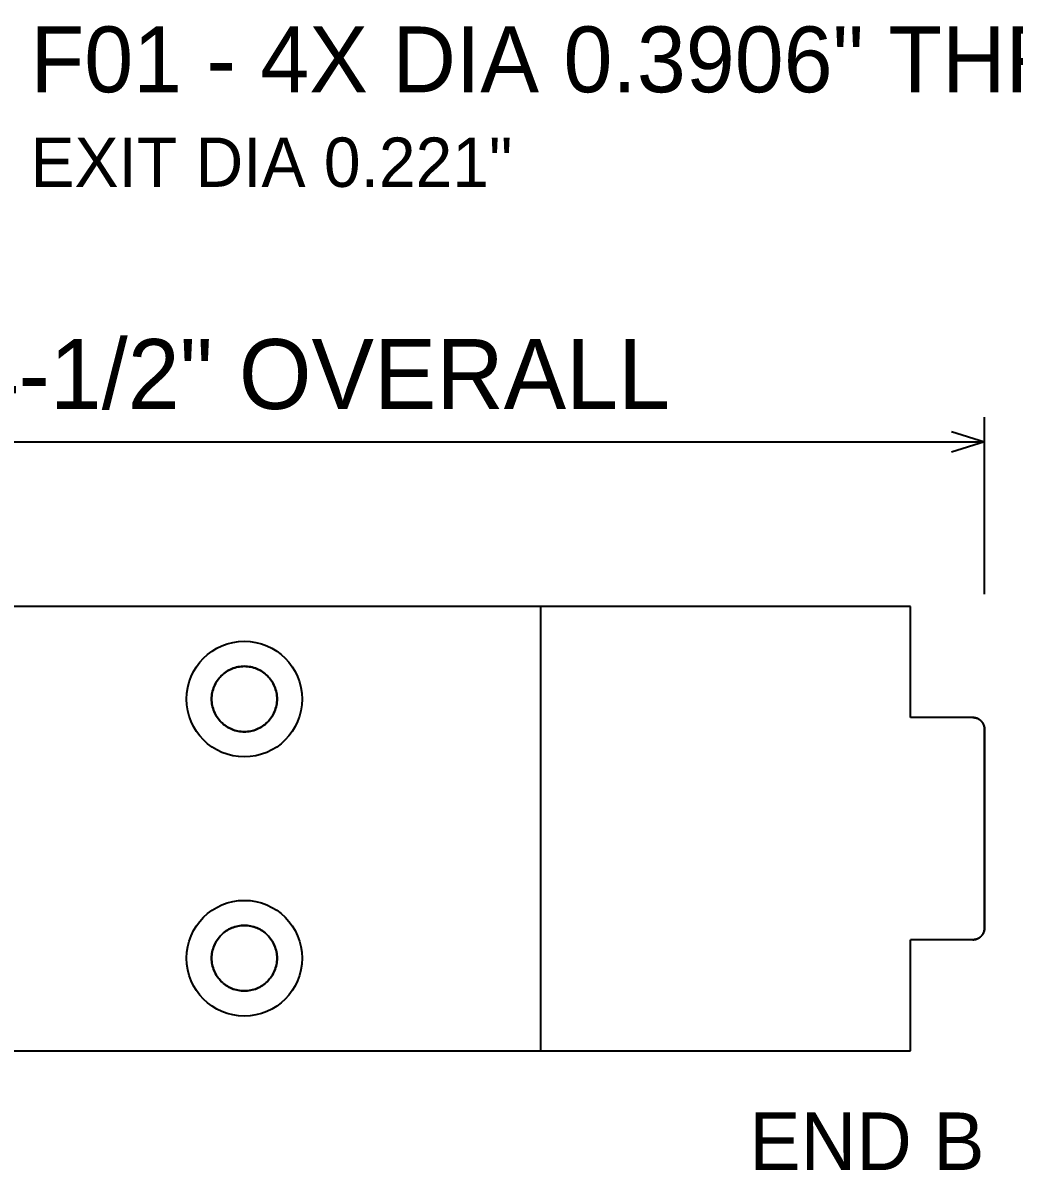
# Model space of a CAD drawing. Header units: inches. Extents: x 0.5 to 33.5, y 0.5 to 21.5.
# Drawn here: x 12.752 to 16.1, y 14.806 to 18.678 of the extents above; entities that cross this region are included whole.
import ezdxf
from ezdxf.enums import TextEntityAlignment as Align

# ---------------------------------------------------------------- set-up
doc = ezdxf.new("R2010")
doc.units = ezdxf.units.IN
doc.header["$MEASUREMENT"] = 0

msp = doc.modelspace()

# ---------------------------------------------------------------- linework, layer by layer
at = {"layer": 'ANNOTATION'}
for p, q in [((16, 16.75), (16, 17.3472)), ((15.8889, 17.2986), (16, 17.2639)), ((11.5, 17.2639), (16, 17.2639)), ((16, 17.2639), (15.8889, 17.2292))]:
    msp.add_line(p, q, dxfattribs=at)
at = {"layer": 'OUTLINE'}
for p, q in [((15.75, 16.7083), (11.75, 16.7083)), ((14.5, 16.7083), (11.75, 16.7083)), ((15.75, 16.7083), (14.5, 16.7083)), ((14.5, 16.7083), (14.5, 15.2083)), ((14.5, 16.7083), (14.5, 15.2083)), ((15.75, 16.3333), (15.75, 16.7083)), ((15.75, 16.3333), (15.75, 16.7083)), ((13.4628, 16.4999), (13.4577, 16.4979)), ((13.4577, 16.4979), (13.4628, 16.4999)), ((13.4679, 16.5016), (13.4628, 16.4999)), ((13.4628, 16.4999), (13.4679, 16.5016)), ((13.4732, 16.503), (13.4679, 16.5016)), ((13.4679, 16.5016), (13.4732, 16.503)), ((13.4784, 16.5042), (13.4732, 16.503)), ((13.4732, 16.503), (13.4784, 16.5042)), ((13.4838, 16.5051), (13.4784, 16.5042)), ((13.4784, 16.5042), (13.4838, 16.5051)), ((13.4892, 16.5058), (13.4838, 16.5051)), ((13.4838, 16.5051), (13.4892, 16.5058)), ((13.4946, 16.5062), (13.4892, 16.5058)), ((13.4892, 16.5058), (13.4946, 16.5062)), ((13.5, 16.5063), (13.4946, 16.5062)), ((13.4946, 16.5062), (13.5, 16.5063)), ((13.5054, 16.5062), (13.5, 16.5063)), ((13.5, 16.5063), (13.5054, 16.5062)), ((13.5108, 16.5058), (13.5054, 16.5062)), ((13.5054, 16.5062), (13.5108, 16.5058)), ((13.5162, 16.5051), (13.5108, 16.5058)), ((13.5108, 16.5058), (13.5162, 16.5051)), ((13.5216, 16.5042), (13.5162, 16.5051)), ((13.5162, 16.5051), (13.5216, 16.5042)), ((13.5268, 16.503), (13.5216, 16.5042)), ((13.5216, 16.5042), (13.5268, 16.503)), ((13.5321, 16.5016), (13.5268, 16.503)), ((13.5268, 16.503), (13.5321, 16.5016)), ((13.5372, 16.4999), (13.5321, 16.5016)), ((13.5321, 16.5016), (13.5372, 16.4999)), ((13.5423, 16.4979), (13.5372, 16.4999)), ((13.5372, 16.4999), (13.5423, 16.4979)), ((13.4112, 16.4617), (13.4081, 16.4572)), ((13.4081, 16.4572), (13.4112, 16.4617)), ((13.4146, 16.4659), (13.4112, 16.4617)), ((13.4112, 16.4617), (13.4146, 16.4659)), ((13.4181, 16.47), (13.4146, 16.4659)), ((13.4146, 16.4659), (13.4181, 16.47)), ((13.4219, 16.474), (13.4181, 16.47)), ((13.4181, 16.47), (13.4219, 16.474)), ((13.4258, 16.4777), (13.4219, 16.474)), ((13.4219, 16.474), (13.4258, 16.4777)), ((13.4299, 16.4813), (13.4258, 16.4777)), ((13.4258, 16.4777), (13.4299, 16.4813)), ((13.4342, 16.4846), (13.4299, 16.4813)), ((13.4299, 16.4813), (13.4342, 16.4846)), ((13.4386, 16.4877), (13.4342, 16.4846)), ((13.4342, 16.4846), (13.4386, 16.4877)), ((13.4432, 16.4906), (13.4386, 16.4877)), ((13.4386, 16.4877), (13.4432, 16.4906)), ((13.4479, 16.4933), (13.4432, 16.4906)), ((13.4432, 16.4906), (13.4479, 16.4933)), ((13.4528, 16.4957), (13.4479, 16.4933)), ((13.4479, 16.4933), (13.4528, 16.4957)), ((13.4577, 16.4979), (13.4528, 16.4957)), ((13.4528, 16.4957), (13.4577, 16.4979)), ((13.5472, 16.4957), (13.5423, 16.4979)), ((13.5423, 16.4979), (13.5472, 16.4957)), ((13.5521, 16.4933), (13.5472, 16.4957)), ((13.5472, 16.4957), (13.5521, 16.4933)), ((13.5568, 16.4906), (13.5521, 16.4933)), ((13.5521, 16.4933), (13.5568, 16.4906)), ((13.5614, 16.4877), (13.5568, 16.4906)), ((13.5568, 16.4906), (13.5614, 16.4877)), ((13.5658, 16.4846), (13.5614, 16.4877)), ((13.5614, 16.4877), (13.5658, 16.4846)), ((13.5701, 16.4813), (13.5658, 16.4846)), ((13.5658, 16.4846), (13.5701, 16.4813)), ((13.5742, 16.4777), (13.5701, 16.4813)), ((13.5701, 16.4813), (13.5742, 16.4777)), ((13.5781, 16.474), (13.5742, 16.4777)), ((13.5742, 16.4777), (13.5781, 16.474)), ((13.5819, 16.47), (13.5781, 16.474)), ((13.5781, 16.474), (13.5819, 16.47)), ((13.5854, 16.4659), (13.5819, 16.47)), ((13.5819, 16.47), (13.5854, 16.4659)), ((13.5888, 16.4617), (13.5854, 16.4659)), ((13.5854, 16.4659), (13.5888, 16.4617)), ((13.5919, 16.4572), (13.5888, 16.4617)), ((13.5888, 16.4617), (13.5919, 16.4572)), ((13.3928, 16.4227), (13.3916, 16.4174)), ((13.3916, 16.4174), (13.3928, 16.4227)), ((13.3943, 16.4279), (13.3928, 16.4227)), ((13.3928, 16.4227), (13.3943, 16.4279)), ((13.396, 16.4331), (13.3943, 16.4279)), ((13.3943, 16.4279), (13.396, 16.4331)), ((13.3979, 16.4381), (13.396, 16.4331)), ((13.396, 16.4331), (13.3979, 16.4381)), ((13.4001, 16.4431), (13.3979, 16.4381)), ((13.3979, 16.4381), (13.4001, 16.4431)), ((13.4025, 16.4479), (13.4001, 16.4431)), ((13.4001, 16.4431), (13.4025, 16.4479)), ((13.4052, 16.4526), (13.4025, 16.4479)), ((13.4025, 16.4479), (13.4052, 16.4526)), ((13.4081, 16.4572), (13.4052, 16.4526)), ((13.4052, 16.4526), (13.4081, 16.4572)), ((13.5948, 16.4526), (13.5919, 16.4572)), ((13.5919, 16.4572), (13.5948, 16.4526)), ((13.5975, 16.4479), (13.5948, 16.4526)), ((13.5948, 16.4526), (13.5975, 16.4479)), ((13.5999, 16.4431), (13.5975, 16.4479)), ((13.5975, 16.4479), (13.5999, 16.4431)), ((13.6021, 16.4381), (13.5999, 16.4431)), ((13.5999, 16.4431), (13.6021, 16.4381)), ((13.604, 16.4331), (13.6021, 16.4381)), ((13.6021, 16.4381), (13.604, 16.4331)), ((13.6057, 16.4279), (13.604, 16.4331)), ((13.604, 16.4331), (13.6057, 16.4279)), ((13.6072, 16.4227), (13.6057, 16.4279)), ((13.6057, 16.4279), (13.6072, 16.4227)), ((13.6084, 16.4174), (13.6072, 16.4227)), ((13.6072, 16.4227), (13.6084, 16.4174)), ((13.3896, 16.4013), (13.3895, 16.3958)), ((13.3895, 16.3958), (13.3896, 16.4013)), ((13.3896, 16.3904), (13.3895, 16.3958)), ((13.3895, 16.3958), (13.3896, 16.3904)), ((13.39, 16.4067), (13.3896, 16.4013)), ((13.3896, 16.4013), (13.39, 16.4067)), ((13.39, 16.385), (13.3896, 16.3904)), ((13.3896, 16.3904), (13.39, 16.385)), ((13.3907, 16.412), (13.39, 16.4067)), ((13.39, 16.4067), (13.3907, 16.412)), ((13.3907, 16.3796), (13.39, 16.385)), ((13.39, 16.385), (13.3907, 16.3796)), ((13.3916, 16.4174), (13.3907, 16.412)), ((13.3907, 16.412), (13.3916, 16.4174)), ((13.6093, 16.412), (13.6084, 16.4174)), ((13.6084, 16.4174), (13.6093, 16.412)), ((13.61, 16.4067), (13.6093, 16.412)), ((13.6093, 16.412), (13.61, 16.4067)), ((13.61, 16.385), (13.6093, 16.3796)), ((13.6093, 16.3796), (13.61, 16.385)), ((13.6104, 16.4013), (13.61, 16.4067)), ((13.61, 16.4067), (13.6104, 16.4013)), ((13.6104, 16.3904), (13.61, 16.385)), ((13.61, 16.385), (13.6104, 16.3904)), ((13.6105, 16.3958), (13.6104, 16.4013)), ((13.6104, 16.4013), (13.6105, 16.3958)), ((13.6105, 16.3958), (13.6104, 16.3904)), ((13.6104, 16.3904), (13.6105, 16.3958)), ((13.3916, 16.3743), (13.3907, 16.3796)), ((13.3907, 16.3796), (13.3916, 16.3743)), ((13.3928, 16.369), (13.3916, 16.3743)), ((13.3916, 16.3743), (13.3928, 16.369)), ((13.3943, 16.3638), (13.3928, 16.369)), ((13.3928, 16.369), (13.3943, 16.3638)), ((13.396, 16.3586), (13.3943, 16.3638)), ((13.3943, 16.3638), (13.396, 16.3586)), ((13.3979, 16.3535), (13.396, 16.3586)), ((13.396, 16.3586), (13.3979, 16.3535)), ((13.4001, 16.3486), (13.3979, 16.3535)), ((13.3979, 16.3535), (13.4001, 16.3486)), ((13.4025, 16.3437), (13.4001, 16.3486)), ((13.4001, 16.3486), (13.4025, 16.3437)), ((13.5999, 16.3486), (13.5975, 16.3437)), ((13.5975, 16.3437), (13.5999, 16.3486)), ((13.6021, 16.3535), (13.5999, 16.3486)), ((13.5999, 16.3486), (13.6021, 16.3535)), ((13.604, 16.3586), (13.6021, 16.3535)), ((13.6021, 16.3535), (13.604, 16.3586)), ((13.6057, 16.3638), (13.604, 16.3586)), ((13.604, 16.3586), (13.6057, 16.3638)), ((13.6072, 16.369), (13.6057, 16.3638)), ((13.6057, 16.3638), (13.6072, 16.369)), ((13.6084, 16.3743), (13.6072, 16.369)), ((13.6072, 16.369), (13.6084, 16.3743)), ((13.6093, 16.3796), (13.6084, 16.3743)), ((13.6084, 16.3743), (13.6093, 16.3796)), ((13.4052, 16.339), (13.4025, 16.3437)), ((13.4025, 16.3437), (13.4052, 16.339)), ((13.4081, 16.3344), (13.4052, 16.339)), ((13.4052, 16.339), (13.4081, 16.3344)), ((13.4112, 16.33), (13.4081, 16.3344)), ((13.4081, 16.3344), (13.4112, 16.33)), ((13.4146, 16.3257), (13.4112, 16.33)), ((13.4112, 16.33), (13.4146, 16.3257)), ((13.4181, 16.3216), (13.4146, 16.3257)), ((13.4146, 16.3257), (13.4181, 16.3216)), ((13.4219, 16.3177), (13.4181, 16.3216)), ((13.4181, 16.3216), (13.4219, 16.3177)), ((13.4258, 16.314), (13.4219, 16.3177)), ((13.4219, 16.3177), (13.4258, 16.314)), ((13.4299, 16.3104), (13.4258, 16.314)), ((13.4258, 16.314), (13.4299, 16.3104)), ((13.4342, 16.3071), (13.4299, 16.3104)), ((13.4299, 16.3104), (13.4342, 16.3071)), ((13.4386, 16.304), (13.4342, 16.3071)), ((13.4342, 16.3071), (13.4386, 16.304)), ((13.5658, 16.3071), (13.5614, 16.304)), ((13.5614, 16.304), (13.5658, 16.3071)), ((13.5701, 16.3104), (13.5658, 16.3071)), ((13.5658, 16.3071), (13.5701, 16.3104)), ((13.5742, 16.314), (13.5701, 16.3104)), ((13.5701, 16.3104), (13.5742, 16.314)), ((13.5781, 16.3177), (13.5742, 16.314)), ((13.5742, 16.314), (13.5781, 16.3177)), ((13.5819, 16.3216), (13.5781, 16.3177)), ((13.5781, 16.3177), (13.5819, 16.3216)), ((13.5854, 16.3257), (13.5819, 16.3216)), ((13.5819, 16.3216), (13.5854, 16.3257)), ((13.5888, 16.33), (13.5854, 16.3257)), ((13.5854, 16.3257), (13.5888, 16.33)), ((13.5919, 16.3344), (13.5888, 16.33)), ((13.5888, 16.33), (13.5919, 16.3344)), ((13.5948, 16.339), (13.5919, 16.3344)), ((13.5919, 16.3344), (13.5948, 16.339)), ((13.5975, 16.3437), (13.5948, 16.339)), ((13.5948, 16.339), (13.5975, 16.3437)), ((15.9606, 16.3333), (15.75, 16.3333)), ((15.9606, 16.3333), (15.75, 16.3333)), ((15.9606, 16.3333), (15.9616, 16.3333)), ((15.9616, 16.3333), (15.9606, 16.3333)), ((15.9616, 16.3333), (15.9626, 16.3333)), ((15.9626, 16.3333), (15.9616, 16.3333)), ((15.9626, 16.3333), (15.9635, 16.3332)), ((15.9635, 16.3332), (15.9626, 16.3333)), ((15.9635, 16.3332), (15.9645, 16.3331)), ((15.9645, 16.3331), (15.9635, 16.3332)), ((15.9645, 16.3331), (15.9654, 16.333)), ((15.9654, 16.333), (15.9645, 16.3331)), ((15.9654, 16.333), (15.9664, 16.3329)), ((15.9664, 16.3329), (15.9654, 16.333)), ((15.9664, 16.3329), (15.9674, 16.3328)), ((15.9674, 16.3328), (15.9664, 16.3329)), ((15.9674, 16.3328), (15.9683, 16.3326)), ((15.9683, 16.3326), (15.9674, 16.3328)), ((15.9683, 16.3326), (15.9693, 16.3324)), ((15.9693, 16.3324), (15.9683, 16.3326)), ((15.9693, 16.3324), (15.9702, 16.3322)), ((15.9702, 16.3322), (15.9693, 16.3324)), ((15.9702, 16.3322), (15.9711, 16.3319)), ((15.9711, 16.3319), (15.9702, 16.3322)), ((15.9711, 16.3319), (15.9721, 16.3316)), ((15.9721, 16.3316), (15.9711, 16.3319)), ((15.9721, 16.3316), (15.973, 16.3313)), ((15.973, 16.3313), (15.9721, 16.3316)), ((15.973, 16.3313), (15.9739, 16.331)), ((15.9739, 16.331), (15.973, 16.3313)), ((15.9739, 16.331), (15.9748, 16.3307)), ((15.9748, 16.3307), (15.9739, 16.331)), ((15.9748, 16.3307), (15.9757, 16.3303)), ((15.9757, 16.3303), (15.9748, 16.3307)), ((15.9757, 16.3303), (15.9766, 16.33)), ((15.9766, 16.33), (15.9757, 16.3303)), ((15.9766, 16.33), (15.9775, 16.3296)), ((15.9775, 16.3296), (15.9766, 16.33)), ((15.9775, 16.3296), (15.9783, 16.3291)), ((15.9783, 16.3291), (15.9775, 16.3296)), ((15.9783, 16.3291), (15.9792, 16.3287)), ((15.9792, 16.3287), (15.9783, 16.3291)), ((15.9792, 16.3287), (15.98, 16.3282)), ((15.98, 16.3282), (15.9792, 16.3287)), ((15.98, 16.3282), (15.9809, 16.3277)), ((15.9809, 16.3277), (15.98, 16.3282)), ((15.9809, 16.3277), (15.9817, 16.3272)), ((15.9817, 16.3272), (15.9809, 16.3277)), ((15.9817, 16.3272), (15.9825, 16.3267)), ((15.9825, 16.3267), (15.9817, 16.3272)), ((15.9825, 16.3267), (15.9833, 16.3262)), ((15.9833, 16.3262), (15.9825, 16.3267)), ((15.9833, 16.3262), (15.9841, 16.3256)), ((15.9841, 16.3256), (15.9833, 16.3262)), ((15.9841, 16.3256), (15.9849, 16.325)), ((15.9849, 16.325), (15.9841, 16.3256)), ((15.9849, 16.325), (15.9856, 16.3244)), ((15.9856, 16.3244), (15.9849, 16.325)), ((15.9856, 16.3244), (15.9863, 16.3238)), ((15.9863, 16.3238), (15.9856, 16.3244)), ((15.9863, 16.3238), (15.9871, 16.3231)), ((15.9871, 16.3231), (15.9863, 16.3238)), ((15.9871, 16.3231), (15.9878, 16.3225)), ((15.9878, 16.3225), (15.9871, 16.3231)), ((15.9878, 16.3225), (15.9885, 16.3218)), ((15.9885, 16.3218), (15.9878, 16.3225)), ((15.9885, 16.3218), (15.9891, 16.3211)), ((15.9891, 16.3211), (15.9885, 16.3218)), ((15.9891, 16.3211), (15.9898, 16.3204)), ((15.9898, 16.3204), (15.9891, 16.3211)), ((15.9898, 16.3204), (15.9904, 16.3197)), ((15.9904, 16.3197), (15.9898, 16.3204)), ((15.9904, 16.3197), (15.9911, 16.3189)), ((15.9911, 16.3189), (15.9904, 16.3197)), ((15.9911, 16.3189), (15.9917, 16.3182)), ((15.9917, 16.3182), (15.9911, 16.3189)), ((15.9917, 16.3182), (15.9923, 16.3174)), ((15.9923, 16.3174), (15.9917, 16.3182)), ((15.9923, 16.3174), (15.9928, 16.3166)), ((15.9928, 16.3166), (15.9923, 16.3174)), ((15.9928, 16.3166), (15.9934, 16.3158)), ((15.9934, 16.3158), (15.9928, 16.3166)), ((15.9934, 16.3158), (15.9939, 16.315)), ((15.9939, 16.315), (15.9934, 16.3158)), ((15.9939, 16.315), (15.9944, 16.3142)), ((15.9944, 16.3142), (15.9939, 16.315)), ((15.9944, 16.3142), (15.9949, 16.3134)), ((15.9949, 16.3134), (15.9944, 16.3142)), ((15.9949, 16.3134), (15.9954, 16.3125)), ((15.9954, 16.3125), (15.9949, 16.3134)), ((15.9954, 16.3125), (15.9958, 16.3117)), ((15.9958, 16.3117), (15.9954, 16.3125)), ((15.9958, 16.3117), (15.9962, 16.3108)), ((15.9962, 16.3108), (15.9958, 16.3117)), ((15.9962, 16.3108), (15.9966, 16.3099)), ((15.9966, 16.3099), (15.9962, 16.3108)), ((15.9966, 16.3099), (15.997, 16.309)), ((15.997, 16.309), (15.9966, 16.3099)), ((15.997, 16.309), (15.9974, 16.3081)), ((15.9974, 16.3081), (15.997, 16.309)), ((15.9974, 16.3081), (15.9977, 16.3072)), ((15.9977, 16.3072), (15.9974, 16.3081)), ((15.9977, 16.3072), (15.998, 16.3063)), ((15.998, 16.3063), (15.9977, 16.3072)), ((15.998, 16.3063), (15.9983, 16.3054)), ((15.9983, 16.3054), (15.998, 16.3063)), ((15.9983, 16.3054), (15.9986, 16.3045)), ((15.9986, 16.3045), (15.9983, 16.3054)), ((13.4432, 16.3011), (13.4386, 16.304)), ((13.4386, 16.304), (13.4432, 16.3011)), ((13.4479, 16.2984), (13.4432, 16.3011)), ((13.4432, 16.3011), (13.4479, 16.2984)), ((13.4528, 16.2959), (13.4479, 16.2984)), ((13.4479, 16.2984), (13.4528, 16.2959)), ((13.4577, 16.2937), (13.4528, 16.2959)), ((13.4528, 16.2959), (13.4577, 16.2937)), ((13.4628, 16.2918), (13.4577, 16.2937)), ((13.4577, 16.2937), (13.4628, 16.2918)), ((13.4679, 16.2901), (13.4628, 16.2918)), ((13.4628, 16.2918), (13.4679, 16.2901)), ((13.4732, 16.2886), (13.4679, 16.2901)), ((13.4679, 16.2901), (13.4732, 16.2886)), ((13.4784, 16.2875), (13.4732, 16.2886)), ((13.4732, 16.2886), (13.4784, 16.2875)), ((13.4838, 16.2865), (13.4784, 16.2875)), ((13.4784, 16.2875), (13.4838, 16.2865)), ((13.4892, 16.2859), (13.4838, 16.2865)), ((13.4838, 16.2865), (13.4892, 16.2859)), ((13.4946, 16.2855), (13.4892, 16.2859)), ((13.4892, 16.2859), (13.4946, 16.2855)), ((13.5, 16.2853), (13.4946, 16.2855)), ((13.4946, 16.2855), (13.5, 16.2853)), ((13.5054, 16.2855), (13.5, 16.2853)), ((13.5, 16.2853), (13.5054, 16.2855)), ((13.5108, 16.2859), (13.5054, 16.2855)), ((13.5054, 16.2855), (13.5108, 16.2859)), ((13.5162, 16.2865), (13.5108, 16.2859)), ((13.5108, 16.2859), (13.5162, 16.2865)), ((13.5216, 16.2875), (13.5162, 16.2865)), ((13.5162, 16.2865), (13.5216, 16.2875)), ((13.5268, 16.2886), (13.5216, 16.2875)), ((13.5216, 16.2875), (13.5268, 16.2886)), ((13.5321, 16.2901), (13.5268, 16.2886)), ((13.5268, 16.2886), (13.5321, 16.2901)), ((13.5372, 16.2918), (13.5321, 16.2901)), ((13.5321, 16.2901), (13.5372, 16.2918)), ((13.5423, 16.2937), (13.5372, 16.2918)), ((13.5372, 16.2918), (13.5423, 16.2937)), ((13.5472, 16.2959), (13.5423, 16.2937)), ((13.5423, 16.2937), (13.5472, 16.2959)), ((13.5521, 16.2984), (13.5472, 16.2959)), ((13.5472, 16.2959), (13.5521, 16.2984)), ((13.5568, 16.3011), (13.5521, 16.2984)), ((13.5521, 16.2984), (13.5568, 16.3011)), ((13.5614, 16.304), (13.5568, 16.3011)), ((13.5568, 16.3011), (13.5614, 16.304)), ((15.9986, 16.3045), (15.9988, 16.3035)), ((15.9988, 16.3035), (15.9986, 16.3045)), ((15.9988, 16.3035), (15.999, 16.3026)), ((15.999, 16.3026), (15.9988, 16.3035)), ((15.999, 16.3026), (15.9992, 16.3016)), ((15.9992, 16.3016), (15.999, 16.3026)), ((15.9992, 16.3016), (15.9994, 16.3007)), ((15.9994, 16.3007), (15.9992, 16.3016)), ((15.9994, 16.3007), (15.9996, 16.2997)), ((15.9996, 16.2997), (15.9994, 16.3007)), ((15.9996, 16.2997), (15.9997, 16.2988)), ((15.9997, 16.2988), (15.9996, 16.2997)), ((15.9997, 16.2988), (15.9998, 16.2978)), ((15.9998, 16.2978), (15.9997, 16.2988)), ((15.9998, 16.2978), (15.9999, 16.2969)), ((15.9999, 16.2969), (15.9998, 16.2978)), ((15.9999, 16.2969), (16, 16.2959)), ((16, 16.2959), (15.9999, 16.2969)), ((16, 16.2959), (16, 16.2949)), ((16, 16.2949), (16, 16.2959)), ((16, 16.2949), (16, 16.294)), ((16, 16.294), (16, 16.2949)), ((16, 16.294), (16, 15.6227)), ((16, 15.6227), (16, 16.294)), ((13.4299, 15.6063), (13.4342, 15.6096)), ((13.4342, 15.6096), (13.4299, 15.6063)), ((13.4342, 15.6096), (13.4386, 15.6127)), ((13.4386, 15.6127), (13.4342, 15.6096)), ((13.4386, 15.6127), (13.4432, 15.6156)), ((13.4432, 15.6156), (13.4386, 15.6127)), ((13.4432, 15.6156), (13.4479, 15.6183)), ((13.4479, 15.6183), (13.4432, 15.6156)), ((13.4479, 15.6183), (13.4528, 15.6207)), ((13.4528, 15.6207), (13.4479, 15.6183)), ((13.4528, 15.6207), (13.4577, 15.6229)), ((13.4577, 15.6229), (13.4528, 15.6207)), ((13.4577, 15.6229), (13.4628, 15.6249)), ((13.4628, 15.6249), (13.4577, 15.6229)), ((13.4628, 15.6249), (13.4679, 15.6266)), ((13.4679, 15.6266), (13.4628, 15.6249)), ((13.4679, 15.6266), (13.4732, 15.628)), ((13.4732, 15.628), (13.4679, 15.6266)), ((13.4732, 15.628), (13.4784, 15.6292)), ((13.4784, 15.6292), (13.4732, 15.628)), ((13.4784, 15.6292), (13.4838, 15.6301)), ((13.4838, 15.6301), (13.4784, 15.6292)), ((13.4838, 15.6301), (13.4892, 15.6308)), ((13.4892, 15.6308), (13.4838, 15.6301)), ((13.4892, 15.6308), (13.4946, 15.6312)), ((13.4946, 15.6312), (13.4892, 15.6308)), ((13.4946, 15.6312), (13.5, 15.6313)), ((13.5, 15.6313), (13.4946, 15.6312)), ((13.5, 15.6313), (13.5054, 15.6312)), ((13.5054, 15.6312), (13.5, 15.6313)), ((13.5054, 15.6312), (13.5108, 15.6308)), ((13.5108, 15.6308), (13.5054, 15.6312)), ((13.5108, 15.6308), (13.5162, 15.6301)), ((13.5162, 15.6301), (13.5108, 15.6308)), ((13.5162, 15.6301), (13.5216, 15.6292)), ((13.5216, 15.6292), (13.5162, 15.6301)), ((13.5216, 15.6292), (13.5268, 15.628)), ((13.5268, 15.628), (13.5216, 15.6292)), ((13.5268, 15.628), (13.5321, 15.6266)), ((13.5321, 15.6266), (13.5268, 15.628)), ((13.5321, 15.6266), (13.5372, 15.6249)), ((13.5372, 15.6249), (13.5321, 15.6266)), ((13.5372, 15.6249), (13.5423, 15.6229)), ((13.5423, 15.6229), (13.5372, 15.6249)), ((13.5423, 15.6229), (13.5472, 15.6207)), ((13.5472, 15.6207), (13.5423, 15.6229)), ((13.5472, 15.6207), (13.5521, 15.6183)), ((13.5521, 15.6183), (13.5472, 15.6207)), ((13.5521, 15.6183), (13.5568, 15.6156)), ((13.5568, 15.6156), (13.5521, 15.6183)), ((13.5568, 15.6156), (13.5614, 15.6127)), ((13.5614, 15.6127), (13.5568, 15.6156)), ((13.5614, 15.6127), (13.5658, 15.6096)), ((13.5658, 15.6096), (13.5614, 15.6127)), ((13.5658, 15.6096), (13.5701, 15.6063)), ((13.5701, 15.6063), (13.5658, 15.6096)), ((15.9974, 15.6085), (15.997, 15.6076)), ((15.997, 15.6076), (15.9974, 15.6085)), ((15.9977, 15.6094), (15.9974, 15.6085)), ((15.9974, 15.6085), (15.9977, 15.6094)), ((15.998, 15.6104), (15.9977, 15.6094)), ((15.9977, 15.6094), (15.998, 15.6104)), ((15.9983, 15.6113), (15.998, 15.6104)), ((15.998, 15.6104), (15.9983, 15.6113)), ((15.9986, 15.6122), (15.9983, 15.6113)), ((15.9983, 15.6113), (15.9986, 15.6122)), ((15.9988, 15.6131), (15.9986, 15.6122)), ((15.9986, 15.6122), (15.9988, 15.6131)), ((15.999, 15.6141), (15.9988, 15.6131)), ((15.9988, 15.6131), (15.999, 15.6141)), ((15.9992, 15.615), (15.999, 15.6141)), ((15.999, 15.6141), (15.9992, 15.615)), ((15.9994, 15.616), (15.9992, 15.615)), ((15.9992, 15.615), (15.9994, 15.616)), ((15.9996, 15.6169), (15.9994, 15.616)), ((15.9994, 15.616), (15.9996, 15.6169)), ((15.9997, 15.6179), (15.9996, 15.6169)), ((15.9996, 15.6169), (15.9997, 15.6179)), ((15.9998, 15.6188), (15.9997, 15.6179)), ((15.9997, 15.6179), (15.9998, 15.6188)), ((15.9999, 15.6198), (15.9998, 15.6188)), ((15.9998, 15.6188), (15.9999, 15.6198)), ((16, 15.6208), (15.9999, 15.6198)), ((15.9999, 15.6198), (16, 15.6208)), ((16, 15.6227), (16, 15.6217)), ((16, 15.6217), (16, 15.6227)), ((16, 15.6217), (16, 15.6208)), ((16, 15.6208), (16, 15.6217)), ((13.4001, 15.5681), (13.4025, 15.5729)), ((13.4025, 15.5729), (13.4001, 15.5681)), ((13.4025, 15.5729), (13.4052, 15.5776)), ((13.4052, 15.5776), (13.4025, 15.5729)), ((13.4052, 15.5776), (13.4081, 15.5822)), ((13.4081, 15.5822), (13.4052, 15.5776)), ((13.4081, 15.5822), (13.4112, 15.5867)), ((13.4112, 15.5867), (13.4081, 15.5822)), ((13.4112, 15.5867), (13.4146, 15.5909)), ((13.4146, 15.5909), (13.4112, 15.5867)), ((13.4146, 15.5909), (13.4181, 15.595)), ((13.4181, 15.595), (13.4146, 15.5909)), ((13.4181, 15.595), (13.4219, 15.599)), ((13.4219, 15.599), (13.4181, 15.595)), ((13.4219, 15.599), (13.4258, 15.6027)), ((13.4258, 15.6027), (13.4219, 15.599)), ((13.4258, 15.6027), (13.4299, 15.6063)), ((13.4299, 15.6063), (13.4258, 15.6027)), ((13.5701, 15.6063), (13.5742, 15.6027)), ((13.5742, 15.6027), (13.5701, 15.6063)), ((13.5742, 15.6027), (13.5781, 15.599)), ((13.5781, 15.599), (13.5742, 15.6027)), ((13.5781, 15.599), (13.5819, 15.595)), ((13.5819, 15.595), (13.5781, 15.599)), ((13.5819, 15.595), (13.5854, 15.5909)), ((13.5854, 15.5909), (13.5819, 15.595)), ((13.5854, 15.5909), (13.5888, 15.5867)), ((13.5888, 15.5867), (13.5854, 15.5909)), ((13.5888, 15.5867), (13.5919, 15.5822)), ((13.5919, 15.5822), (13.5888, 15.5867)), ((13.5919, 15.5822), (13.5948, 15.5776)), ((13.5948, 15.5776), (13.5919, 15.5822)), ((13.5948, 15.5776), (13.5975, 15.5729)), ((13.5975, 15.5729), (13.5948, 15.5776)), ((13.5975, 15.5729), (13.5999, 15.5681)), ((13.5999, 15.5681), (13.5975, 15.5729)), ((15.9606, 15.5833), (15.75, 15.5833)), ((15.75, 15.2083), (15.75, 15.5833)), ((15.9606, 15.5833), (15.75, 15.5833)), ((15.75, 15.2083), (15.75, 15.5833)), ((15.9616, 15.5833), (15.9606, 15.5833)), ((15.9606, 15.5833), (15.9616, 15.5833)), ((15.9626, 15.5834), (15.9616, 15.5833)), ((15.9616, 15.5833), (15.9626, 15.5834)), ((15.9635, 15.5834), (15.9626, 15.5834)), ((15.9626, 15.5834), (15.9635, 15.5834)), ((15.9645, 15.5835), (15.9635, 15.5834)), ((15.9635, 15.5834), (15.9645, 15.5835)), ((15.9654, 15.5836), (15.9645, 15.5835)), ((15.9645, 15.5835), (15.9654, 15.5836)), ((15.9664, 15.5838), (15.9654, 15.5836)), ((15.9654, 15.5836), (15.9664, 15.5838)), ((15.9674, 15.5839), (15.9664, 15.5838)), ((15.9664, 15.5838), (15.9674, 15.5839)), ((15.9683, 15.5841), (15.9674, 15.5839)), ((15.9674, 15.5839), (15.9683, 15.5841)), ((15.9693, 15.5843), (15.9683, 15.5841)), ((15.9683, 15.5841), (15.9693, 15.5843)), ((15.9702, 15.5845), (15.9693, 15.5843)), ((15.9693, 15.5843), (15.9702, 15.5845)), ((15.9711, 15.5848), (15.9702, 15.5845)), ((15.9702, 15.5845), (15.9711, 15.5848)), ((15.9721, 15.585), (15.9711, 15.5848)), ((15.9711, 15.5848), (15.9721, 15.585)), ((15.973, 15.5853), (15.9721, 15.585)), ((15.9721, 15.585), (15.973, 15.5853)), ((15.9739, 15.5856), (15.973, 15.5853)), ((15.973, 15.5853), (15.9739, 15.5856)), ((15.9748, 15.586), (15.9739, 15.5856)), ((15.9739, 15.5856), (15.9748, 15.586)), ((15.9757, 15.5863), (15.9748, 15.586)), ((15.9748, 15.586), (15.9757, 15.5863)), ((15.9766, 15.5867), (15.9757, 15.5863)), ((15.9757, 15.5863), (15.9766, 15.5867)), ((15.9775, 15.5871), (15.9766, 15.5867)), ((15.9766, 15.5867), (15.9775, 15.5871)), ((15.9783, 15.5875), (15.9775, 15.5871)), ((15.9775, 15.5871), (15.9783, 15.5875)), ((15.9792, 15.588), (15.9783, 15.5875)), ((15.9783, 15.5875), (15.9792, 15.588)), ((15.98, 15.5884), (15.9792, 15.588)), ((15.9792, 15.588), (15.98, 15.5884)), ((15.9809, 15.5889), (15.98, 15.5884)), ((15.98, 15.5884), (15.9809, 15.5889)), ((15.9817, 15.5894), (15.9809, 15.5889)), ((15.9809, 15.5889), (15.9817, 15.5894)), ((15.9825, 15.59), (15.9817, 15.5894)), ((15.9817, 15.5894), (15.9825, 15.59)), ((15.9833, 15.5905), (15.9825, 15.59)), ((15.9825, 15.59), (15.9833, 15.5905)), ((15.9841, 15.5911), (15.9833, 15.5905)), ((15.9833, 15.5905), (15.9841, 15.5911)), ((15.9849, 15.5917), (15.9841, 15.5911)), ((15.9841, 15.5911), (15.9849, 15.5917)), ((15.9856, 15.5923), (15.9849, 15.5917)), ((15.9849, 15.5917), (15.9856, 15.5923)), ((15.9863, 15.5929), (15.9856, 15.5923)), ((15.9856, 15.5923), (15.9863, 15.5929)), ((15.9871, 15.5935), (15.9863, 15.5929)), ((15.9863, 15.5929), (15.9871, 15.5935)), ((15.9878, 15.5942), (15.9871, 15.5935)), ((15.9871, 15.5935), (15.9878, 15.5942)), ((15.9885, 15.5949), (15.9878, 15.5942)), ((15.9878, 15.5942), (15.9885, 15.5949)), ((15.9891, 15.5956), (15.9885, 15.5949)), ((15.9885, 15.5949), (15.9891, 15.5956)), ((15.9898, 15.5963), (15.9891, 15.5956)), ((15.9891, 15.5956), (15.9898, 15.5963)), ((15.9904, 15.597), (15.9898, 15.5963)), ((15.9898, 15.5963), (15.9904, 15.597)), ((15.9911, 15.5977), (15.9904, 15.597)), ((15.9904, 15.597), (15.9911, 15.5977)), ((15.9917, 15.5985), (15.9911, 15.5977)), ((15.9911, 15.5977), (15.9917, 15.5985)), ((15.9923, 15.5993), (15.9917, 15.5985)), ((15.9917, 15.5985), (15.9923, 15.5993)), ((15.9928, 15.6), (15.9923, 15.5993)), ((15.9923, 15.5993), (15.9928, 15.6)), ((15.9934, 15.6008), (15.9928, 15.6)), ((15.9928, 15.6), (15.9934, 15.6008)), ((15.9939, 15.6016), (15.9934, 15.6008)), ((15.9934, 15.6008), (15.9939, 15.6016)), ((15.9944, 15.6025), (15.9939, 15.6016)), ((15.9939, 15.6016), (15.9944, 15.6025)), ((15.9949, 15.6033), (15.9944, 15.6025)), ((15.9944, 15.6025), (15.9949, 15.6033)), ((15.9954, 15.6041), (15.9949, 15.6033)), ((15.9949, 15.6033), (15.9954, 15.6041)), ((15.9958, 15.605), (15.9954, 15.6041)), ((15.9954, 15.6041), (15.9958, 15.605)), ((15.9962, 15.6059), (15.9958, 15.605)), ((15.9958, 15.605), (15.9962, 15.6059)), ((15.9966, 15.6067), (15.9962, 15.6059)), ((15.9962, 15.6059), (15.9966, 15.6067)), ((15.997, 15.6076), (15.9966, 15.6067)), ((15.9966, 15.6067), (15.997, 15.6076)), ((13.3896, 15.5263), (13.39, 15.5317)), ((13.39, 15.5317), (13.3896, 15.5263)), ((13.39, 15.5317), (13.3907, 15.537)), ((13.3907, 15.537), (13.39, 15.5317)), ((13.3907, 15.537), (13.3916, 15.5424)), ((13.3916, 15.5424), (13.3907, 15.537)), ((13.3916, 15.5424), (13.3928, 15.5477)), ((13.3928, 15.5477), (13.3916, 15.5424)), ((13.3928, 15.5477), (13.3943, 15.5529)), ((13.3943, 15.5529), (13.3928, 15.5477)), ((13.3943, 15.5529), (13.396, 15.5581)), ((13.396, 15.5581), (13.3943, 15.5529)), ((13.396, 15.5581), (13.3979, 15.5631)), ((13.3979, 15.5631), (13.396, 15.5581)), ((13.3979, 15.5631), (13.4001, 15.5681)), ((13.4001, 15.5681), (13.3979, 15.5631)), ((13.5999, 15.5681), (13.6021, 15.5631)), ((13.6021, 15.5631), (13.5999, 15.5681)), ((13.6021, 15.5631), (13.604, 15.5581)), ((13.604, 15.5581), (13.6021, 15.5631)), ((13.604, 15.5581), (13.6057, 15.5529)), ((13.6057, 15.5529), (13.604, 15.5581)), ((13.6057, 15.5529), (13.6072, 15.5477)), ((13.6072, 15.5477), (13.6057, 15.5529)), ((13.6072, 15.5477), (13.6084, 15.5424)), ((13.6084, 15.5424), (13.6072, 15.5477)), ((13.6084, 15.5424), (13.6093, 15.537)), ((13.6093, 15.537), (13.6084, 15.5424)), ((13.6093, 15.537), (13.61, 15.5317)), ((13.61, 15.5317), (13.6093, 15.537)), ((13.61, 15.5317), (13.6104, 15.5263)), ((13.6104, 15.5263), (13.61, 15.5317)), ((13.3895, 15.5208), (13.3896, 15.5263)), ((13.3896, 15.5263), (13.3895, 15.5208)), ((13.3896, 15.5154), (13.3895, 15.5208)), ((13.3895, 15.5208), (13.3896, 15.5154)), ((13.39, 15.51), (13.3896, 15.5154)), ((13.3896, 15.5154), (13.39, 15.51)), ((13.3907, 15.5046), (13.39, 15.51)), ((13.39, 15.51), (13.3907, 15.5046)), ((13.3916, 15.4993), (13.3907, 15.5046)), ((13.3907, 15.5046), (13.3916, 15.4993)), ((13.3928, 15.494), (13.3916, 15.4993)), ((13.3916, 15.4993), (13.3928, 15.494)), ((13.3943, 15.4888), (13.3928, 15.494)), ((13.3928, 15.494), (13.3943, 15.4888)), ((13.6072, 15.494), (13.6057, 15.4888)), ((13.6057, 15.4888), (13.6072, 15.494)), ((13.6084, 15.4993), (13.6072, 15.494)), ((13.6072, 15.494), (13.6084, 15.4993)), ((13.6093, 15.5046), (13.6084, 15.4993)), ((13.6084, 15.4993), (13.6093, 15.5046)), ((13.61, 15.51), (13.6093, 15.5046)), ((13.6093, 15.5046), (13.61, 15.51)), ((13.6104, 15.5154), (13.61, 15.51)), ((13.61, 15.51), (13.6104, 15.5154)), ((13.6104, 15.5263), (13.6105, 15.5208)), ((13.6105, 15.5208), (13.6104, 15.5263)), ((13.6105, 15.5208), (13.6104, 15.5154)), ((13.6104, 15.5154), (13.6105, 15.5208)), ((13.396, 15.4836), (13.3943, 15.4888)), ((13.3943, 15.4888), (13.396, 15.4836)), ((13.3979, 15.4785), (13.396, 15.4836)), ((13.396, 15.4836), (13.3979, 15.4785)), ((13.4001, 15.4736), (13.3979, 15.4785)), ((13.3979, 15.4785), (13.4001, 15.4736)), ((13.4025, 15.4687), (13.4001, 15.4736)), ((13.4001, 15.4736), (13.4025, 15.4687)), ((13.4052, 15.464), (13.4025, 15.4687)), ((13.4025, 15.4687), (13.4052, 15.464)), ((13.4081, 15.4594), (13.4052, 15.464)), ((13.4052, 15.464), (13.4081, 15.4594)), ((13.4112, 15.455), (13.4081, 15.4594)), ((13.4081, 15.4594), (13.4112, 15.455)), ((13.4146, 15.4507), (13.4112, 15.455)), ((13.4112, 15.455), (13.4146, 15.4507)), ((13.5888, 15.455), (13.5854, 15.4507)), ((13.5854, 15.4507), (13.5888, 15.455)), ((13.5919, 15.4594), (13.5888, 15.455)), ((13.5888, 15.455), (13.5919, 15.4594)), ((13.5948, 15.464), (13.5919, 15.4594)), ((13.5919, 15.4594), (13.5948, 15.464)), ((13.5975, 15.4687), (13.5948, 15.464)), ((13.5948, 15.464), (13.5975, 15.4687)), ((13.5999, 15.4736), (13.5975, 15.4687)), ((13.5975, 15.4687), (13.5999, 15.4736)), ((13.6021, 15.4785), (13.5999, 15.4736)), ((13.5999, 15.4736), (13.6021, 15.4785)), ((13.604, 15.4836), (13.6021, 15.4785)), ((13.6021, 15.4785), (13.604, 15.4836)), ((13.6057, 15.4888), (13.604, 15.4836)), ((13.604, 15.4836), (13.6057, 15.4888)), ((13.4181, 15.4466), (13.4146, 15.4507)), ((13.4146, 15.4507), (13.4181, 15.4466)), ((13.4219, 15.4427), (13.4181, 15.4466)), ((13.4181, 15.4466), (13.4219, 15.4427)), ((13.4258, 15.439), (13.4219, 15.4427)), ((13.4219, 15.4427), (13.4258, 15.439)), ((13.4299, 15.4354), (13.4258, 15.439)), ((13.4258, 15.439), (13.4299, 15.4354)), ((13.4342, 15.4321), (13.4299, 15.4354)), ((13.4299, 15.4354), (13.4342, 15.4321)), ((13.4386, 15.429), (13.4342, 15.4321)), ((13.4342, 15.4321), (13.4386, 15.429)), ((13.4432, 15.4261), (13.4386, 15.429)), ((13.4386, 15.429), (13.4432, 15.4261)), ((13.4479, 15.4234), (13.4432, 15.4261)), ((13.4432, 15.4261), (13.4479, 15.4234)), ((13.4528, 15.4209), (13.4479, 15.4234)), ((13.4479, 15.4234), (13.4528, 15.4209)), ((13.4577, 15.4187), (13.4528, 15.4209)), ((13.4528, 15.4209), (13.4577, 15.4187)), ((13.4628, 15.4168), (13.4577, 15.4187)), ((13.4577, 15.4187), (13.4628, 15.4168)), ((13.4679, 15.4151), (13.4628, 15.4168)), ((13.4628, 15.4168), (13.4679, 15.4151)), ((13.4732, 15.4136), (13.4679, 15.4151)), ((13.4679, 15.4151), (13.4732, 15.4136)), ((13.5321, 15.4151), (13.5268, 15.4136)), ((13.5268, 15.4136), (13.5321, 15.4151)), ((13.5372, 15.4168), (13.5321, 15.4151)), ((13.5321, 15.4151), (13.5372, 15.4168)), ((13.5423, 15.4187), (13.5372, 15.4168)), ((13.5372, 15.4168), (13.5423, 15.4187)), ((13.5472, 15.4209), (13.5423, 15.4187)), ((13.5423, 15.4187), (13.5472, 15.4209)), ((13.5521, 15.4234), (13.5472, 15.4209)), ((13.5472, 15.4209), (13.5521, 15.4234)), ((13.5568, 15.4261), (13.5521, 15.4234)), ((13.5521, 15.4234), (13.5568, 15.4261)), ((13.5614, 15.429), (13.5568, 15.4261)), ((13.5568, 15.4261), (13.5614, 15.429)), ((13.5658, 15.4321), (13.5614, 15.429)), ((13.5614, 15.429), (13.5658, 15.4321)), ((13.5701, 15.4354), (13.5658, 15.4321)), ((13.5658, 15.4321), (13.5701, 15.4354)), ((13.5742, 15.439), (13.5701, 15.4354)), ((13.5701, 15.4354), (13.5742, 15.439)), ((13.5781, 15.4427), (13.5742, 15.439)), ((13.5742, 15.439), (13.5781, 15.4427)), ((13.5819, 15.4466), (13.5781, 15.4427)), ((13.5781, 15.4427), (13.5819, 15.4466)), ((13.5854, 15.4507), (13.5819, 15.4466)), ((13.5819, 15.4466), (13.5854, 15.4507)), ((13.4784, 15.4125), (13.4732, 15.4136)), ((13.4732, 15.4136), (13.4784, 15.4125)), ((13.4838, 15.4115), (13.4784, 15.4125)), ((13.4784, 15.4125), (13.4838, 15.4115)), ((13.4892, 15.4109), (13.4838, 15.4115)), ((13.4838, 15.4115), (13.4892, 15.4109)), ((13.4946, 15.4105), (13.4892, 15.4109)), ((13.4892, 15.4109), (13.4946, 15.4105)), ((13.5, 15.4103), (13.4946, 15.4105)), ((13.4946, 15.4105), (13.5, 15.4103)), ((13.5054, 15.4105), (13.5, 15.4103)), ((13.5, 15.4103), (13.5054, 15.4105)), ((13.5108, 15.4109), (13.5054, 15.4105)), ((13.5054, 15.4105), (13.5108, 15.4109)), ((13.5162, 15.4115), (13.5108, 15.4109)), ((13.5108, 15.4109), (13.5162, 15.4115)), ((13.5216, 15.4125), (13.5162, 15.4115)), ((13.5162, 15.4115), (13.5216, 15.4125)), ((13.5268, 15.4136), (13.5216, 15.4125)), ((13.5216, 15.4125), (13.5268, 15.4136)), ((11.75, 15.2083), (15.75, 15.2083)), ((11.75, 15.2083), (14.5, 15.2083)), ((14.5, 15.2083), (15.75, 15.2083))]:
    msp.add_line(p, q, dxfattribs=at)
for centre in [(13.5, 16.3958), (13.5, 15.5208)]:
    msp.add_circle(centre, 0.1953, dxfattribs=at)

# ---------------------------------------------------------------- texts
at = {"layer": 'ANNOTATION'}
for s, height, p in [('F01 - 4X DIA 0.3906" THRU 1/16" WALL', 0.222222, (12.7778, 18.4444)), ('EXIT DIA 0.221"', 0.166667, (12.7778, 18.125))]:
    msp.add_text(s, height=height, dxfattribs=at).set_placement(p)
msp.add_text('4-1/2" OVERALL', height=0.236111, dxfattribs=at).set_placement((13.75, 17.375), align=Align.CENTER)
msp.add_text('END B', height=0.19444, dxfattribs=at).set_placement((16, 14.8056), align=Align.RIGHT)

doc.saveas('drawing.dxf')
